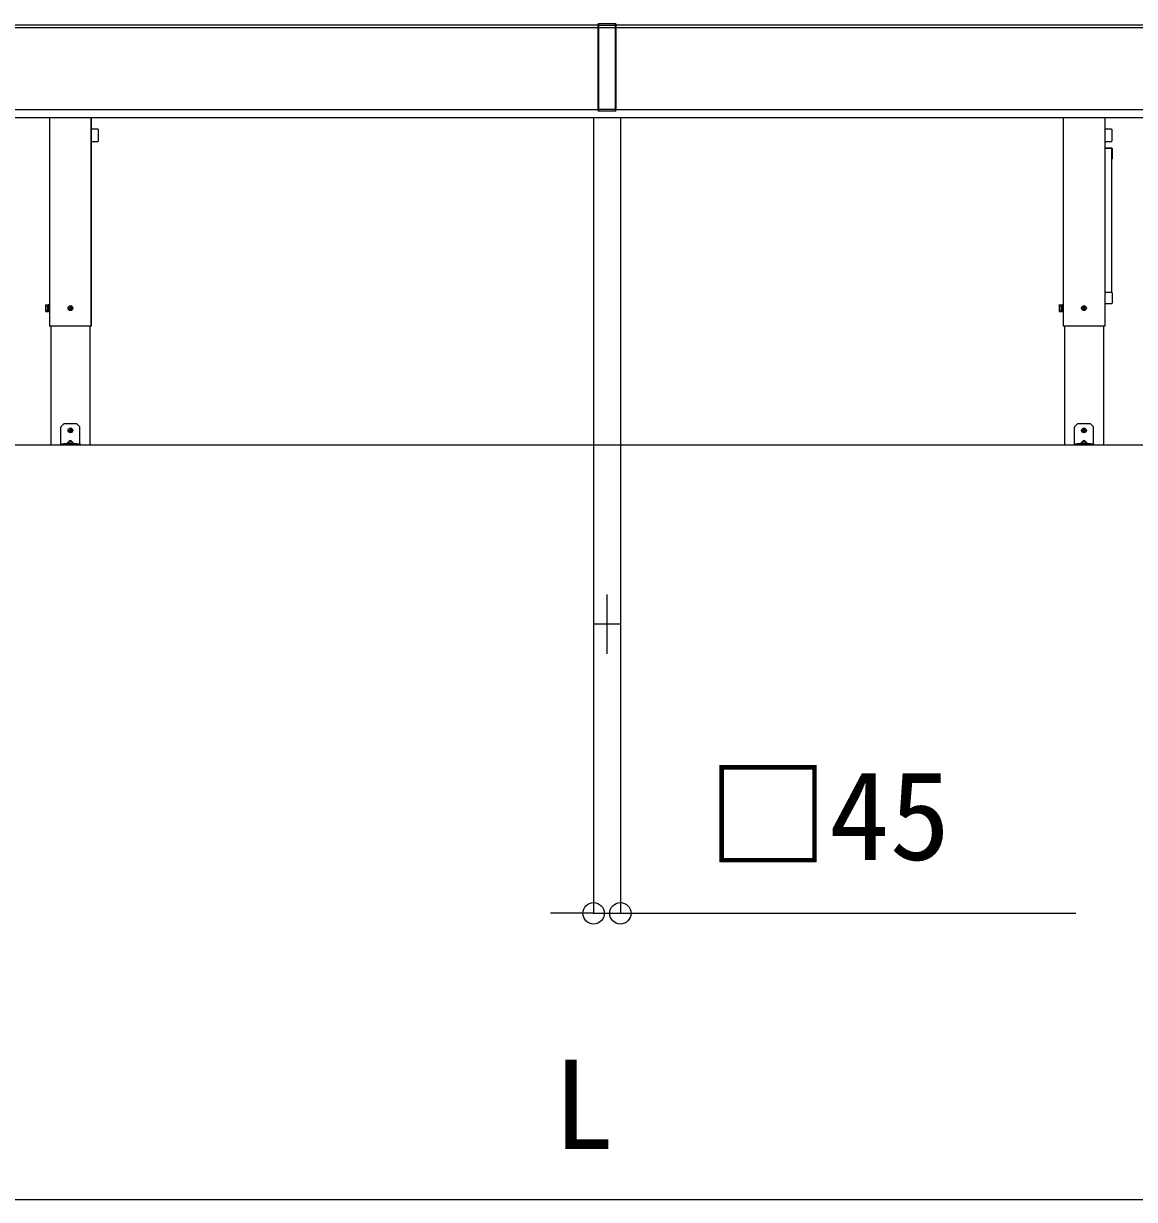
# Model space of a CAD drawing. Units: millimetres, scale not verified. Extents: x -10500 to 10500, y -15600 to 15524.
# Drawn here: x -5800 to -3937, y 6810 to 8782 of the extents above; entities that cross this region are included whole.
import ezdxf
from ezdxf.enums import TextEntityAlignment as Align

# ---------------------------------------------------------------- set-up
doc = ezdxf.new("R2010")
doc.units = ezdxf.units.MM
doc.header["$LTSCALE"] = 80
for name, color, linetype in [('0-3_YKK_12', 2, 'Continuous'), ('0-4_YKK_A1', 4, 'Continuous'), ('0-5_YKK_D', 6, 'Continuous')]:
    doc.layers.add(name, color=color, linetype=linetype)
doc.styles.add('ＭＳ ゴシック', font='')
doc.styles.get('ＭＳ ゴシック').set_extended_font_data('MS Gothic')

msp = doc.modelspace()

# ---------------------------------------------------------------- linework, layer by layer
at = {"layer": '0-3_YKK_12'}
msp.add_line((-4821.8, 7824.5), (-4821.8, 7724.5), dxfattribs=at)
at = {"layer": '0-4_YKK_A1'}
for p, q in [((-4836.8, 8779.5), (-7505.8, 8779.5)), ((-4836.8, 8778.59), (-4836.8, 8781)), ((-4836.8, 8638.41), (-4836.8, 8778.59)), ((-4835.8, 8782), (-4807.8, 8782)), ((-4835.8, 8781.71), (-4835.8, 8782)), ((-4835.8, 8781.71), (-4835.8, 8779.29)), ((-4807.8, 8781.71), (-4835.8, 8781.71)), ((-4807.8, 8781.71), (-4807.8, 8782)), ((-4807.8, 8779.29), (-4807.8, 8781.71)), ((-4806.8, 8778.59), (-4807.8, 8778.59)), ((-4807.8, 8638.41), (-4807.8, 8778.59)), ((-4806.8, 8781), (-4806.8, 8778.59)), ((-2137.8, 8779.5), (-4806.8, 8779.5)), ((-4806.8, 8778.59), (-4806.8, 8638.41)), ((6668.82, 8774.5), (-9281.45, 8774.5)), ((-4836.8, 8637.5), (-7505.8, 8637.5)), ((-6604.3, 8624.5), (-3039.3, 8624.5)), ((-5756.88, 8624.5), (-5756.88, 8274.5)), ((-5756.8, 8624.5), (-5756.8, 8274.5)), ((-5686.8, 8624.5), (-5686.8, 8274.5)), ((-5686.72, 8274.5), (-5686.72, 8624.5)), ((-4844.3, 8624.5), (-4844.3, 8074.5)), ((-4836.8, 8636), (-4836.8, 8638.41)), ((-4836.8, 8638.41), (-4835.8, 8638.41)), ((-4835.8, 8638.41), (-4807.8, 8638.41)), ((-4835.8, 8637.71), (-4835.8, 8638.41)), ((-4807.8, 8637.71), (-4835.8, 8637.71)), ((-4835.8, 8637.71), (-4835.8, 8635.29)), ((-4835.8, 8635.29), (-4807.8, 8635.29)), ((-4835.8, 8635.29), (-4835.8, 8635)), ((-4807.8, 8635), (-4835.8, 8635)), ((-4807.8, 8638.41), (-4806.8, 8638.41)), ((-4807.8, 8637.71), (-4807.8, 8638.41)), ((-4807.8, 8635.29), (-4807.8, 8637.71)), ((-4807.8, 8635.29), (-4807.8, 8635)), ((-4806.8, 8638.41), (-4806.8, 8636)), ((-2137.8, 8637.5), (-4806.8, 8637.5)), ((-4799.3, 8624.5), (-4799.3, 8074.5)), ((-4056.88, 8624.5), (-4056.88, 8274.5)), ((-4056.8, 8624.5), (-4056.8, 8274.5)), ((-3986.8, 8624.5), (-3986.8, 8274.5)), ((-3986.72, 8624.5), (-3986.72, 8274.5)), ((-5675.6, 8604.7), (-5686, 8604.7)), ((-5674.6, 8585.3), (-5674.6, 8603.7)), ((-3975.6, 8604.7), (-3986, 8604.7)), ((-3974.6, 8585.3), (-3974.6, 8603.7)), ((-5686, 8584.3), (-5675.6, 8584.3)), ((-3986, 8584.3), (-3975.6, 8584.3)), ((-3975.6, 8573.16), (-3986, 8573.16)), ((-3975.6, 8572.91), (-3986, 8572.91)), ((-3975.8, 8572.54), (-3985.8, 8572.54)), ((-3974.8, 8330.92), (-3974.8, 8571.62)), ((-3974.6, 8572.16), (-3974.6, 8555.01)), ((-3986, 8331.29), (-3975.6, 8331.29)), ((-3974.6, 8330.36), (-3974.6, 8330.23)), ((-3974.6, 8330.23), (-3974.6, 8329.7)), ((-3974.6, 8329.7), (-3974.6, 8327.14)), ((-3974.6, 8327.14), (-3974.6, 8315.45)), ((-5763.6, 8309.5), (-5763.15, 8310.27)), ((-5763.6, 8309.5), (-5763.6, 8299.5)), ((-5763.15, 8310.27), (-5759.6, 8310.27)), ((-5763.15, 8307.39), (-5759.6, 8307.39)), ((-5759.6, 8310.27), (-5759.6, 8298.73)), ((-5758.4, 8310.75), (-5756.8, 8310.75)), ((-5724.05, 8305), (-5722.94, 8305.02)), ((-5722.94, 8305.02), (-5722.42, 8305.12)), ((-5722.32, 8305.64), (-5722.42, 8305.12)), ((-5722.3, 8306.74), (-5722.32, 8305.64)), ((-5721.3, 8306.74), (-5721.28, 8305.64)), ((-5721.28, 8305.64), (-5721.18, 8305.12)), ((-5720.66, 8305.02), (-5721.18, 8305.12)), ((-5719.56, 8305), (-5720.66, 8305.02)), ((-4063.6, 8309.5), (-4063.15, 8310.27)), ((-4063.6, 8309.5), (-4063.6, 8299.5)), ((-4063.15, 8310.27), (-4059.6, 8310.27)), ((-4063.15, 8307.39), (-4059.6, 8307.39)), ((-4059.6, 8310.27), (-4059.6, 8298.73)), ((-4058.4, 8310.75), (-4056.8, 8310.75)), ((-4024.05, 8305), (-4022.94, 8305.02)), ((-4022.94, 8305.02), (-4022.42, 8305.12)), ((-4022.32, 8305.64), (-4022.42, 8305.12)), ((-4022.3, 8306.74), (-4022.32, 8305.64)), ((-4021.3, 8306.74), (-4021.28, 8305.64)), ((-4021.28, 8305.64), (-4021.18, 8305.12)), ((-4020.66, 8305.02), (-4021.18, 8305.12)), ((-4019.56, 8305), (-4020.66, 8305.02)), ((-3986, 8312.21), (-3975.6, 8312.21)), ((-5763.6, 8299.5), (-5763.15, 8298.73)), ((-5763.15, 8301.61), (-5759.6, 8301.61)), ((-5763.15, 8298.73), (-5759.6, 8298.73)), ((-5724.05, 8304), (-5722.94, 8303.98)), ((-5722.94, 8303.98), (-5722.42, 8303.88)), ((-5722.32, 8303.36), (-5722.42, 8303.88)), ((-5722.3, 8302.26), (-5722.32, 8303.36)), ((-5721.3, 8302.26), (-5721.28, 8303.36)), ((-5721.28, 8303.36), (-5721.18, 8303.88)), ((-5720.66, 8303.98), (-5721.18, 8303.88)), ((-5719.56, 8304), (-5720.66, 8303.98)), ((-4063.6, 8299.5), (-4063.15, 8298.73)), ((-4063.15, 8301.61), (-4059.6, 8301.61)), ((-4063.15, 8298.73), (-4059.6, 8298.73)), ((-4024.05, 8304), (-4022.94, 8303.98)), ((-4022.94, 8303.98), (-4022.42, 8303.88)), ((-4022.32, 8303.36), (-4022.42, 8303.88)), ((-4022.3, 8302.26), (-4022.32, 8303.36)), ((-4021.3, 8302.26), (-4021.28, 8303.36)), ((-4021.28, 8303.36), (-4021.18, 8303.88)), ((-4020.66, 8303.98), (-4021.18, 8303.88)), ((-4019.56, 8304), (-4020.66, 8303.98)), ((-5686.72, 8274.5), (-5756.88, 8274.5)), ((-5754.45, 8274.5), (-5754.45, 8074.5)), ((-5689.15, 8274.5), (-5689.15, 8074.5)), ((-3986.72, 8274.5), (-4056.88, 8274.5)), ((-4054.45, 8274.5), (-4054.45, 8074.5)), ((-3989.15, 8274.5), (-3989.15, 8074.5)), ((-5732.8, 8110.5), (-5737.21, 8106.09)), ((-5710.8, 8110.5), (-5732.8, 8110.5)), ((-5706.39, 8106.09), (-5710.8, 8110.5)), ((-4032.8, 8110.5), (-4037.21, 8106.09)), ((-4010.8, 8110.5), (-4032.8, 8110.5)), ((-4006.39, 8106.09), (-4010.8, 8110.5)), ((-5737.8, 8077.5), (-5737.8, 8104.67)), ((-5724.05, 8100), (-5722.94, 8100.02)), ((-5724.05, 8099), (-5722.94, 8098.98)), ((-5722.94, 8100.02), (-5722.42, 8100.12)), ((-5722.94, 8098.98), (-5722.42, 8098.88)), ((-5722.32, 8100.64), (-5722.42, 8100.12)), ((-5722.32, 8098.36), (-5722.42, 8098.88)), ((-5722.3, 8101.74), (-5722.32, 8100.64)), ((-5722.3, 8097.26), (-5722.32, 8098.36)), ((-5721.3, 8101.74), (-5721.28, 8100.64)), ((-5721.3, 8097.26), (-5721.28, 8098.36)), ((-5721.28, 8100.64), (-5721.18, 8100.12)), ((-5721.28, 8098.36), (-5721.18, 8098.88)), ((-5720.66, 8100.02), (-5721.18, 8100.12)), ((-5720.66, 8098.98), (-5721.18, 8098.88)), ((-5719.56, 8100), (-5720.66, 8100.02)), ((-5719.56, 8099), (-5720.66, 8098.98)), ((-5705.8, 8077.5), (-5705.8, 8104.67)), ((-4037.8, 8077.5), (-4037.8, 8104.67)), ((-4024.05, 8100), (-4022.94, 8100.02)), ((-4024.05, 8099), (-4022.94, 8098.98)), ((-4022.94, 8100.02), (-4022.42, 8100.12)), ((-4022.94, 8098.98), (-4022.42, 8098.88)), ((-4022.32, 8100.64), (-4022.42, 8100.12)), ((-4022.32, 8098.36), (-4022.42, 8098.88)), ((-4022.3, 8101.74), (-4022.32, 8100.64)), ((-4022.3, 8097.26), (-4022.32, 8098.36)), ((-4021.3, 8101.74), (-4021.28, 8100.64)), ((-4021.3, 8097.26), (-4021.28, 8098.36)), ((-4021.28, 8100.64), (-4021.18, 8100.12)), ((-4021.28, 8098.36), (-4021.18, 8098.88)), ((-4020.66, 8100.02), (-4021.18, 8100.12)), ((-4020.66, 8098.98), (-4021.18, 8098.88)), ((-4019.56, 8100), (-4020.66, 8100.02)), ((-4019.56, 8099), (-4020.66, 8098.98)), ((-4005.8, 8077.5), (-4005.8, 8104.67)), ((6668.82, 8074.5), (-9281.45, 8074.5)), ((-5689.15, 8074.5), (-5754.45, 8074.5)), ((-5737.8, 8077), (-5737.8, 8077.5)), ((-5737.8, 8074.5), (-5737.8, 8077)), ((-5737.8, 8077), (-5737.21, 8077)), ((-5737.21, 8074.5), (-5737.8, 8074.5)), ((-5737.21, 8077), (-5732.8, 8077)), ((-5710.8, 8077), (-5732.8, 8077)), ((-5710.8, 8074.5), (-5732.8, 8074.5)), ((-5723.24, 8081.96), (-5727.7, 8077.5)), ((-5725.8, 8077.92), (-5725.8, 8077.5)), ((-5725.8, 8077.5), (-5717.8, 8077.5)), ((-5725.3, 8077), (-5718.3, 8077)), ((-5715.9, 8077.5), (-5720.36, 8081.96)), ((-5717.8, 8077.92), (-5717.8, 8077.5)), ((-5710.8, 8074.5), (-5710.8, 8077)), ((-5710.8, 8077), (-5706.39, 8077)), ((-5706.39, 8074.5), (-5710.8, 8074.5)), ((-5706.39, 8077), (-5705.8, 8077)), ((-5705.8, 8077.5), (-5705.8, 8077)), ((-4844.3, 8074.5), (-4844.3, 7774.5)), ((-4799.3, 8074.5), (-4799.3, 7774.5)), ((-3989.15, 8074.5), (-4054.45, 8074.5)), ((-4037.8, 8077), (-4037.8, 8077.5)), ((-4037.8, 8074.5), (-4037.8, 8077)), ((-4037.8, 8077), (-4037.21, 8077)), ((-4037.21, 8074.5), (-4037.8, 8074.5)), ((-4037.21, 8077), (-4032.8, 8077)), ((-4010.8, 8077), (-4032.8, 8077)), ((-4010.8, 8074.5), (-4032.8, 8074.5)), ((-4023.24, 8081.96), (-4027.7, 8077.5)), ((-4025.8, 8077.92), (-4025.8, 8077.5)), ((-4025.8, 8077.5), (-4017.8, 8077.5)), ((-4025.3, 8077), (-4018.3, 8077)), ((-4015.9, 8077.5), (-4020.36, 8081.96)), ((-4017.8, 8077.92), (-4017.8, 8077.5)), ((-4010.8, 8074.5), (-4010.8, 8077)), ((-4010.8, 8077), (-4006.39, 8077)), ((-4006.39, 8074.5), (-4010.8, 8074.5)), ((-4006.39, 8077), (-4005.8, 8077)), ((-4005.8, 8077.5), (-4005.8, 8077)), ((-4799.3, 7774.5), (-4844.3, 7774.5))]:
    msp.add_line(p, q, dxfattribs=at)
for points in [[(-4835.8, 8779.29), (-4835.8, 8778.59), (-4836.8, 8778.59)], [(-4835.8, 8779.29), (-4807.8, 8779.29), (-4807.8, 8778.59), (-4835.8, 8778.59), (-4835.8, 8638.41)], [(-5756.8, 8298.25), (-5758.4, 8298.25), (-5758.4, 8310.75)], [(-4056.8, 8298.25), (-4058.4, 8298.25), (-4058.4, 8310.75)], [(-3974.6, 8315.45), (-3974.6, 8313.4), (-3974.6, 8313.21)], [(-5732.8, 8077), (-5732.8, 8074.5), (-5737.21, 8074.5)], [(-5705.8, 8077), (-5705.8, 8074.5), (-5706.39, 8074.5)], [(-4032.8, 8077), (-4032.8, 8074.5), (-4037.21, 8074.5)], [(-4005.8, 8077), (-4005.8, 8074.5), (-4006.39, 8074.5)]]:
    msp.add_lwpolyline(points, dxfattribs=at)
for points in [[(-5759.6, 8310.25), (-5758.4, 8310.25), (-5758.4, 8298.75), (-5759.6, 8298.75)], [(-4059.6, 8310.25), (-4058.4, 8310.25), (-4058.4, 8298.75), (-4059.6, 8298.75)]]:
    msp.add_lwpolyline(points, close=True, dxfattribs=at)
for centre, radius in [((-5721.8, 8304.5), 4), ((-4021.8, 8304.5), 4), ((-5719.68, 8302.38), 0.3), ((-4019.68, 8302.38), 0.3), ((-5721.8, 8099.5), 4), ((-5719.68, 8097.38), 0.3), ((-4021.8, 8099.5), 4), ((-4019.68, 8097.38), 0.3)]:
    msp.add_circle(centre, radius, dxfattribs=at)
for centre, radius, start, end in [((-4835.93, 8780.82), 0.893, 81.95053, 168.57825), ((-4835.93, 8778.41), 0.893, 81.95053, 168.57825), ((-4835.8, 8781), 1, 90, 180), ((-4807.68, 8780.82), 0.893, 11.42175, 98.04947), ((-4807.68, 8778.41), 0.893, 11.42175, 98.04947), ((-4807.8, 8781), 1, 0, 90), ((-4835.93, 8638.59), 0.893, 191.42175, 278.04947), ((-4835.93, 8636.18), 0.893, 191.42175, 278.04947), ((-4835.8, 8636), 1, 180, 270), ((-4807.68, 8638.59), 0.893, 261.95053, 348.57825), ((-4807.68, 8636.18), 0.893, 261.95053, 348.57825), ((-4807.8, 8636), 1, 270, 0), ((-5686, 8603.7), 1, 90, 136.07133), ((-5675.6, 8603.7), 1, 0, 90), ((-3986, 8603.7), 1, 90, 136.07133), ((-3975.6, 8603.7), 1, 0, 90), ((-5686, 8585.3), 1, 223.92867, 270), ((-5675.6, 8585.3), 1, 270, 0), ((-3986, 8585.3), 1, 223.92867, 270), ((-3975.6, 8585.3), 1, 270, 0), ((-3986, 8572.16), 1, 90, 136.07133), ((-3986.01, 8571.89), 1.03, 89.33234, 133.67747), ((-3985.84, 8571.58), 0.964, 87.79679, 156.39643), ((-3975.76, 8571.58), 0.964, 2.3873, 92.20321), ((-3975.6, 8572.16), 1, 0, 90), ((-3975.56, 8571.95), 0.964, 2.3873, 92.20321), ((-3975.48, 8555.01), 0.881, 320.61871, 359.66491), ((-3986.04, 8330.32), 0.964, 87.79679, 135.1392), ((-3975.56, 8330.32), 0.964, 2.3873, 92.20321), ((-5761.04, 8308.83), 2.56, 145.61708, 214.38292), ((-5754.05, 8304.5), 9.55, 162.41276, 197.58724), ((-5721.8, 8304.5), 2.3, 167.44414, 192.55586), ((-5721.8, 8304.5), 2.3, 77.44414, 102.55586), ((-5721.8, 8304.5), 2.3, 347.44414, 12.55586), ((-4061.04, 8308.83), 2.56, 145.61708, 214.38292), ((-4054.05, 8304.5), 9.55, 162.41276, 197.58724), ((-4021.8, 8304.5), 2.3, 167.44414, 192.55586), ((-4021.8, 8304.5), 2.3, 77.44414, 102.55586), ((-4021.8, 8304.5), 2.3, 347.44414, 12.55586), ((-3986, 8313.21), 1, 223.92867, 270), ((-3975.6, 8313.21), 1, 270, 0), ((-5761.04, 8300.17), 2.56, 145.61708, 214.38292), ((-5721.8, 8304.5), 2.3, 257.44414, 282.55586), ((-4061.04, 8300.17), 2.56, 145.61708, 214.38292), ((-4021.8, 8304.5), 2.3, 257.44414, 282.55586), ((-5735.8, 8104.67), 2, 135, 180), ((-5721.8, 8099.5), 2.3, 167.44414, 192.55586), ((-5721.8, 8099.5), 2.3, 77.44414, 102.55586), ((-5721.8, 8099.5), 2.3, 257.44414, 282.55586), ((-5721.8, 8099.5), 2.3, 347.44414, 12.55586), ((-5707.8, 8104.67), 2, 0, 45), ((-4035.8, 8104.67), 2, 135, 180), ((-4021.8, 8099.5), 2.3, 167.44414, 192.55586), ((-4021.8, 8099.5), 2.3, 77.44414, 102.55586), ((-4021.8, 8099.5), 2.3, 257.44414, 282.55586), ((-4021.8, 8099.5), 2.3, 347.44414, 12.55586), ((-4007.8, 8104.67), 2, 0, 45), ((-5724.8, 8077.92), 1, 126.03188, 180), ((-5725.3, 8077.5), 0.5, 180, 270), ((-5721.8, 8073.8), 6.1, 53.96812, 126.03188), ((-5718.3, 8077.5), 0.5, 270, 0), ((-5718.8, 8077.92), 1, 0, 53.96812), ((-4024.8, 8077.92), 1, 126.03188, 180), ((-4025.3, 8077.5), 0.5, 180, 270), ((-4021.8, 8073.8), 6.1, 53.96812, 126.03188), ((-4018.3, 8077.5), 0.5, 270, 0), ((-4018.8, 8077.92), 1, 0, 53.96812)]:
    msp.add_arc(centre, radius, start, end, dxfattribs=at)
for centre, major_axis, ratio, start_param, end_param in [((-5727.2, 8077.5), (0.688, 0.425), 0.381966, 2.1243707, 3.695167), ((-5721.8, 8079.07), (0, -3.54), 0.707107, 2.5261129, 3.7570724), ((-5716.4, 8077.5), (0.688, -0.425), 0.381966, 5.7296109, 7.3004073), ((-4027.2, 8077.5), (0.688, 0.425), 0.381966, 2.1243707, 3.695167), ((-4021.8, 8079.07), (0, -3.54), 0.707107, 2.5261129, 3.7570724), ((-4016.4, 8077.5), (0.688, -0.425), 0.381966, 5.7296109, 7.3004073)]:
    msp.add_ellipse(centre, major_axis=major_axis, ratio=ratio, start_param=start_param, end_param=end_param, dxfattribs=at)
at = {"layer": '0-5_YKK_D'}
for p, q in [((-4844.3, 7773.5), (-4844.3, 7288.5)), ((-4799.3, 7773.5), (-4799.3, 7288.5)), ((-4844.3, 7289.5), (-4916.3, 7289.5)), ((-4844.3, 7289.5), (-4799.3, 7289.5)), ((-4799.3, 7289.5), (-4035.16, 7289.5)), ((-6641.8, 6809.5), (-3001.8, 6809.5))]:
    msp.add_line(p, q, dxfattribs=at)
for centre in [(-4844.3, 7289.5), (-4799.3, 7289.5)]:
    msp.add_circle(centre, 18, dxfattribs=at)

# ---------------------------------------------------------------- texts
at = {"layer": '0-5_YKK_D', "style": 'ＭＳ ゴシック'}
for s, p in [('□45', (-4653.55, 7334.14)), ('L', (-4911.63, 6849.5))]:
    msp.add_text(s, height=149.6, dxfattribs=at).set_placement(p, align=Align.BOTTOM_LEFT)

doc.saveas('drawing.dxf')
